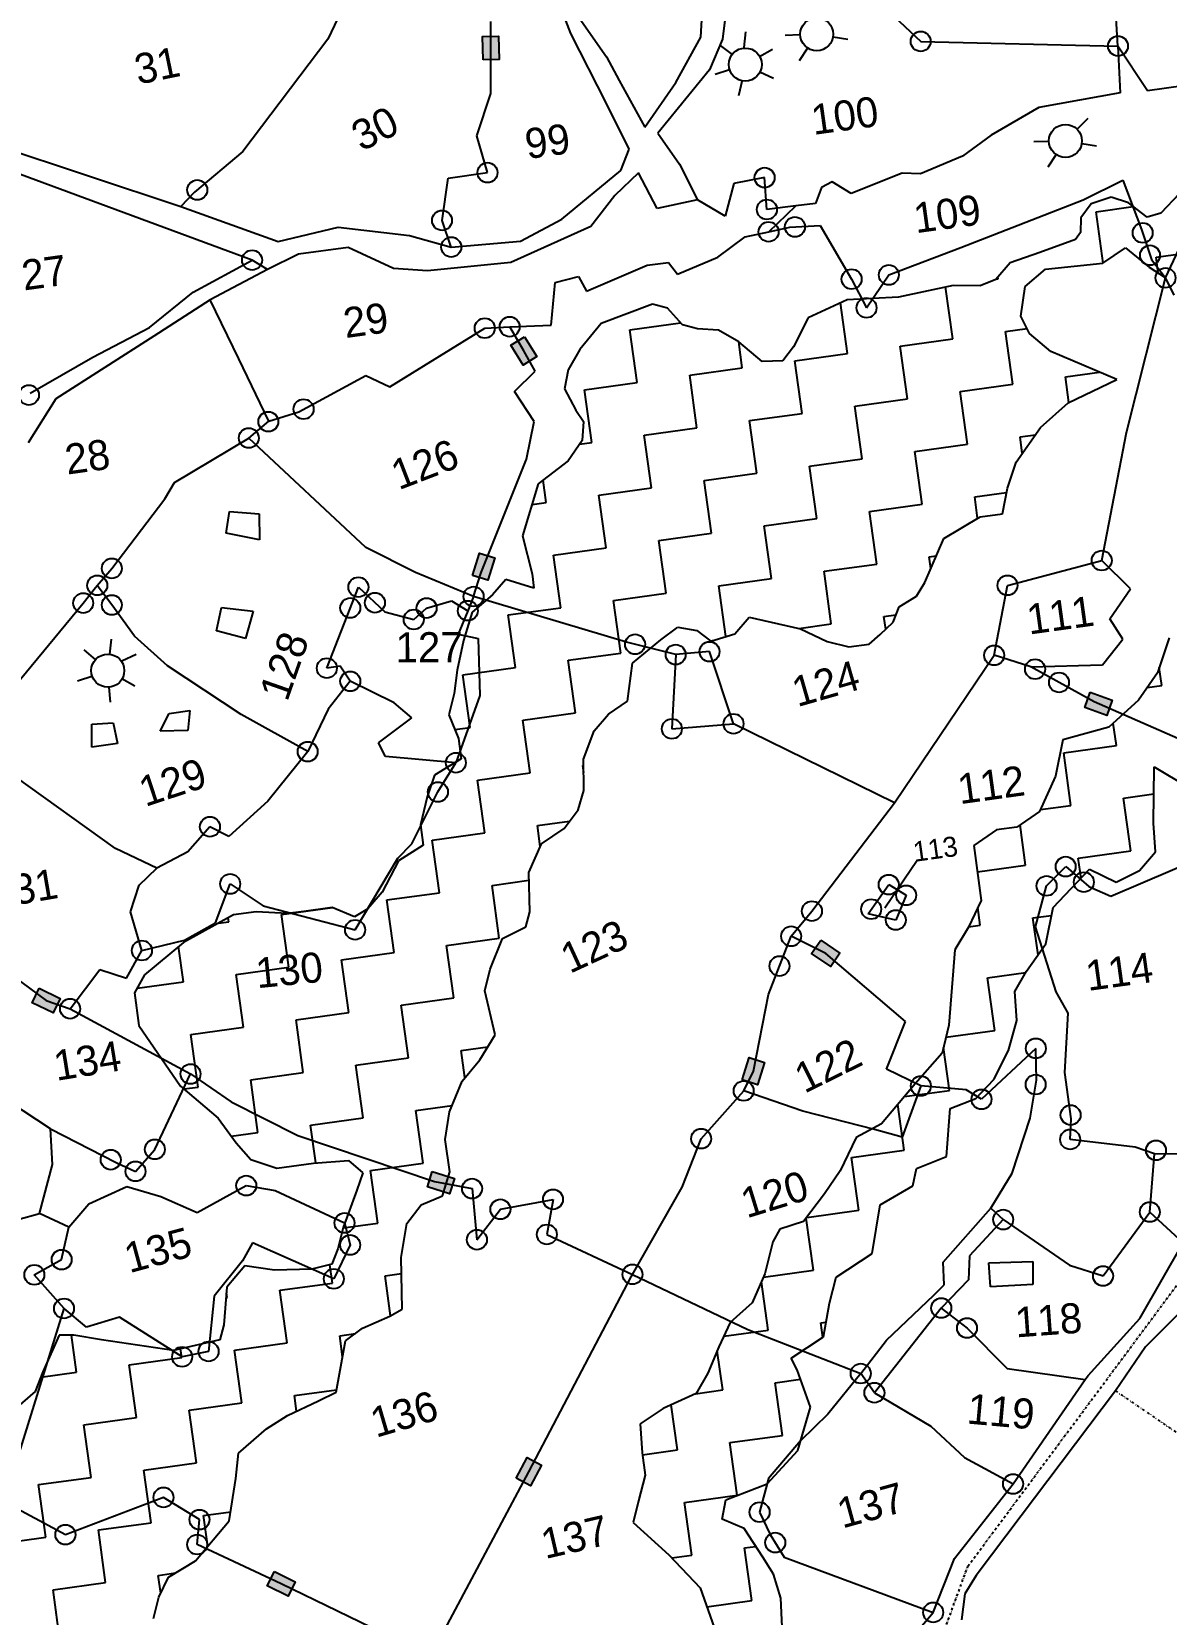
# Model space of a CAD drawing. Header units: metres. Extents: x 319402 to 322645, y 1847838 to 1853811.
# Drawn here: x 321034 to 321733, y 1850131 to 1851106 of the extents above; entities that cross this region are included whole.
import ezdxf

# ---------------------------------------------------------------- set-up
doc = ezdxf.new("R2010")
doc.units = ezdxf.units.M
doc.header["$LTSCALE"] = 0.3
doc.linetypes.add('DASHDOT', pattern=[1, 0.5, -0.25, 0, -0.25])
doc.linetypes.add('DIVIDE', pattern=[1.25, 0.5, -0.25, 0, -0.25, 0, -0.25])
for name, color, linetype in [('OFF', 1, 'Continuous'), ('OTHERS', 1, 'Continuous'), ('POLY_HATCH', 12, 'Continuous'), ('POLY_PARCEL', 6, 'Continuous'), ('POLY_WATER', 4, 'Continuous'), ('SYM_WELL', 1, 'Continuous'), ('TEXT_PARCEL', 7, 'Continuous'), ('V_BOUND_STREAM_LINE', 7, 'DASHDOT'), ('V_DIVIDE_LINE', 7, 'DIVIDE')]:
    doc.layers.add(name, color=color, linetype=linetype)
doc.styles.get("Standard").update_dxf_attribs({"font": 'simplex.shx'})
doc.styles.add('TEXT_MAP', font='')
doc.styles.get('TEXT_MAP').set_extended_font_data('Kruti Dev 050')
doc.dimstyles.get("Standard").update_dxf_attribs({"dimtxt": 0.18, "dimasz": 0.18, "dimexe": 0.18, "dimexo": 0.0625, "dimgap": 0.09, "dimtad": 0, "dimtih": 1, "dimtoh": 1, "dimdec": 4, "dimzin": 0, "dimdsep": 46, "dimtxsty": 'Standard', "dimcen": 0.09, "dimadec": 0, "dimazin": 0, "dimtfac": 1, "dimtdec": 4, "dimtofl": 0, "dimtmove": 0, "dimatfit": 3, "dimfxl": 1, "dimtolj": 1, "dimtzin": 0, "dimarcsym": 0})

msp = doc.modelspace()

# ---------------------------------------------------------------- hatches: boundary and pattern name
for points in [[(321321.48, 1851103.2), (321311.56, 1851102.94), (321311.94, 1851088.61), (321321.86, 1851088.87)], [(321336.63, 1850900.67), (321345.07, 1850905.88), (321337.54, 1850918.09), (321329.1, 1850912.87)], [(321319.16, 1850781.9), (321309.68, 1850784.85), (321305.42, 1850771.15), (321314.9, 1850768.2)], [(321695.95, 1850684.97), (321699.31, 1850694.3), (321685.81, 1850699.16), (321682.45, 1850689.83)], [(321526.12, 1850530.26), (321531.68, 1850538.47), (321519.81, 1850546.51), (321514.24, 1850538.3)], [(321047.13, 1850501.74), (321051.49, 1850510.65), (321038.61, 1850516.96), (321034.25, 1850508.05)], [(321485.31, 1850471.23), (321475.86, 1850474.25), (321471.49, 1850460.59), (321480.94, 1850457.57)], [(321291.3, 1850390.35), (321294.3, 1850399.8), (321280.63, 1850404.14), (321277.63, 1850394.68)], [(321347.86, 1850223.37), (321339.07, 1850227.98), (321332.41, 1850215.28), (321341.2, 1850210.67)], [(321191.87, 1850142.67), (321196.27, 1850151.56), (321183.41, 1850157.92), (321179.01, 1850149.03)]]:
    msp.add_hatch(color=256).paths.add_polyline_path(points)

# ---------------------------------------------------------------- linework, layer by layer
for points in [[(321311.94, 1851088.61), (321311.56, 1851102.94), (321321.48, 1851103.2), (321321.86, 1851088.87)], [(321337.54, 1850918.09), (321345.07, 1850905.88), (321336.63, 1850900.67), (321329.1, 1850912.87)], [(321305.42, 1850771.15), (321309.68, 1850784.85), (321319.16, 1850781.9), (321314.9, 1850768.2)], [(321685.81, 1850699.16), (321699.31, 1850694.3), (321695.95, 1850684.97), (321682.45, 1850689.83)], [(321519.81, 1850546.51), (321531.68, 1850538.47), (321526.12, 1850530.26), (321514.24, 1850538.3)], [(321038.61, 1850516.96), (321051.49, 1850510.65), (321047.13, 1850501.74), (321034.25, 1850508.05)], [(321471.49, 1850460.59), (321475.86, 1850474.25), (321485.31, 1850471.23), (321480.94, 1850457.57)], [(321280.63, 1850404.14), (321294.3, 1850399.8), (321291.3, 1850390.35), (321277.63, 1850394.68)], [(321332.41, 1850215.28), (321339.07, 1850227.98), (321347.86, 1850223.37), (321341.2, 1850210.67)], [(321183.41, 1850157.92), (321196.27, 1850151.56), (321191.87, 1850142.67), (321179.01, 1850149.03)]]:
    msp.add_lwpolyline(points, close=True)
for centre in [(321581.4, 1851099.92), (321702.88, 1851097.06), (321314.66, 1851019.13), (321485.3, 1851016.04), (321135.94, 1851008.46), (321486.71, 1850996.43), (321286.65, 1850989.71), (321487.75, 1850982.7), (321503.98, 1850985.71), (321292.33, 1850973.28), (321718.09, 1850982.05), (321169.68, 1850965.26), (321722.61, 1850968.23), (321538.87, 1850953.52), (321561.76, 1850956.15), (321732.17, 1850954.32), (321548.07, 1850935.89), (321328.31, 1850924.24), (321312.96, 1850923.36), (321032.3, 1850882.17), (321179.7, 1850865.81), (321201.41, 1850873.5), (321167.66, 1850855.73), (321692.86, 1850780.3), (321083.32, 1850775.45), (321074.35, 1850765.02), (321235.15, 1850763.94), (321634.83, 1850765.02), (321065.72, 1850754.11), (321083.31, 1850752.93), (321230.16, 1850751.12), (321245.33, 1850754.34), (321277.17, 1850751.05), (321302.56, 1850749.42), (321306.09, 1850758.14), (321269.23, 1850744.01), (321405.52, 1850728.76), (321430.53, 1850722.4), (321451.37, 1850724.2), (321626.65, 1850721.94), (321215.73, 1850714.05), (321651.82, 1850713.43), (321230.16, 1850705.94), (321666.58, 1850705.24), (321428.2, 1850676.69), (321466.16, 1850679.78), (321203.94, 1850662.64), (321295.19, 1850655.8), (321284.12, 1850637.8), (321143.76, 1850616.39), (321670.67, 1850591.85), (321156.22, 1850581.21), (321561.71, 1850580.74), (321572.46, 1850574.18), (321658.92, 1850580), (321681.86, 1850582.3), (321514.42, 1850564.46), (321550.94, 1850565.66), (321566.06, 1850558.98), (321233.13, 1850552.95), (321501.62, 1850548.98), (321101.87, 1850540.2), (321494.44, 1850530.61), (321057.62, 1850504.37), (321652.29, 1850479.96), (321131.81, 1850464.18), (321581.48, 1850456.8), (321652.2, 1850457.69), (321472.4, 1850453.79), (321618.83, 1850448.59), (321673.71, 1850438.89), (321109.83, 1850417.78), (321446.2, 1850424.35), (321673.42, 1850423.89), (321082.65, 1850411.4), (321726.3, 1850417.16), (321097.91, 1850404.24), (321166.1, 1850395.44), (321305.15, 1850393.6), (321322.59, 1850380.88), (321355, 1850386.98), (321722.48, 1850379.2), (321226.6, 1850372.47), (321632.22, 1850374.53), (321230.09, 1850358.91), (321308.15, 1850362.14), (321351.22, 1850365.39), (321052.44, 1850349.87), (321035.61, 1850340.52), (321403.91, 1850340.82), (321693.68, 1850339.82), (321220, 1850338.06), (321053.89, 1850319.82), (321594.06, 1850320.09), (321609.93, 1850307.78), (321142.91, 1850293.36), (321126.61, 1850290.03), (321544.49, 1850279.74), (321552.88, 1850267.93), (321115.13, 1850203.48), (321638.29, 1850211.76), (321482.2, 1850194.4), (321137.3, 1850189.8), (321054.76, 1850180.55), (321135.9, 1850174.48), (321491.85, 1850175.65), (321589.11, 1850132.67)]:
    msp.add_circle(centre, 6.14)
at = {"layer": 'OFF'}
for p, q in [((321624.49, 1850381.57), (321632.22, 1850374.53)), ((321552.88, 1850267.93), (321544.49, 1850279.74))]:
    msp.add_line(p, q, dxfattribs=at)
at = {"layer": 'OTHERS'}
for p, q in [((321153.64, 1850797.13), (321155.82, 1850810.52)), ((321155.82, 1850810.52), (321174.15, 1850809.03)), ((321174.15, 1850809.03), (321174.36, 1850792.95)), ((321174.36, 1850792.95), (321153.64, 1850797.13)), ((321147.86, 1850736.95), (321150.89, 1850751.46)), ((321150.89, 1850751.46), (321170.35, 1850749.12)), ((321170.35, 1850749.12), (321165.62, 1850732.36)), ((321165.62, 1850732.36), (321147.86, 1850736.95)), ((321118.56, 1850686.1), (321131.41, 1850687.87)), ((321131.41, 1850687.87), (321130.08, 1850675.61)), ((321071.05, 1850665.44), (321071.11, 1850679.54)), ((321071.11, 1850679.54), (321084.1, 1850680.33)), ((321084.1, 1850680.33), (321086.86, 1850667.62)), ((321113, 1850675.27), (321118.56, 1850686.1)), ((321086.86, 1850667.62), (321071.05, 1850665.44)), ((321130.08, 1850675.61), (321113, 1850675.27)), ((321623.41, 1850348), (321650.5, 1850348.73)), ((321624.47, 1850333.05), (321623.41, 1850348)), ((321650.5, 1850348.73), (321650.44, 1850334.63)), ((321650.44, 1850334.63), (321624.47, 1850333.05))]:
    msp.add_line(p, q, dxfattribs=at)
at = {"layer": 'POLY_HATCH'}
for p, q in [((321686.42, 1850999.82), (321679.93, 1850991.25)), ((321698.61, 1851004.06), (321686.42, 1850999.82)), ((321709.34, 1851000.43), (321698.61, 1851004.06)), ((321720.76, 1850991.79), (321709.34, 1851000.43)), ((321740.53, 1851006.02), (321729.37, 1850994.26)), ((321679.93, 1850991.25), (321679.89, 1850982.31)), ((321729.37, 1850994.26), (321720.76, 1850991.79)), ((321679.89, 1850982.31), (321676.65, 1850978.03)), ((321654.76, 1850969.89), (321636.47, 1850963.53)), ((321676.65, 1850978.03), (321654.76, 1850969.89)), ((321693.59, 1850963.29), (321707.6, 1850972.89)), ((321707.6, 1850972.89), (321722.05, 1850960.84)), ((321636.47, 1850963.53), (321627.64, 1850953.37)), ((321645.71, 1850949.01), (321658.29, 1850959.69)), ((321658.29, 1850959.69), (321693.59, 1850963.29)), ((321722.05, 1850960.84), (321731.87, 1850954.54)), ((321601.3, 1850949.73), (321567.78, 1850942.54)), ((321617.96, 1850949.48), (321601.3, 1850949.73)), ((321627.64, 1850953.37), (321617.96, 1850949.48)), ((321731.87, 1850954.54), (321737.19, 1850943.78)), ((321536.08, 1850940.71), (321512.03, 1850929.72)), ((321567.78, 1850942.54), (321536.08, 1850940.71)), ((321643.12, 1850930.77), (321645.71, 1850949.01)), ((321416.27, 1850938.19), (321384.69, 1850926.16)), ((321425.57, 1850935.65), (321416.27, 1850938.19)), ((321434.65, 1850925.41), (321425.57, 1850935.65)), ((321648.44, 1850920.01), (321643.12, 1850930.77)), ((321384.69, 1850926.16), (321371.55, 1850910.3)), ((321443.95, 1850922.86), (321434.65, 1850925.41)), ((321456.84, 1850922.09), (321443.95, 1850922.86)), ((321469.34, 1850914.88), (321456.84, 1850922.09)), ((321512.03, 1850929.72), (321503, 1850911.87)), ((321483.79, 1850902.83), (321469.34, 1850914.88)), ((321503, 1850911.87), (321496.51, 1850903.31)), ((321661.46, 1850909.04), (321648.44, 1850920.01)), ((321371.55, 1850910.3), (321364.33, 1850897.8)), ((321496.51, 1850903.31), (321483.79, 1850902.83)), ((321702.21, 1850891.68), (321661.46, 1850909.04)), ((321364.33, 1850897.8), (321362.12, 1850886)), ((321672.24, 1850877.32), (321702.21, 1850891.68)), ((321362.12, 1850886), (321369.05, 1850872.91)), ((321369.05, 1850872.91), (321373.85, 1850865.91)), ((321655.16, 1850862.19), (321672.24, 1850877.32)), ((321373.85, 1850865.91), (321372.9, 1850854.28)), ((321640.2, 1850840.96), (321655.16, 1850862.19)), ((321372.9, 1850854.28), (321364.43, 1850841.62)), ((321364.43, 1850841.62), (321345.92, 1850827.56)), ((321634.75, 1850824.88), (321640.2, 1850840.96)), ((321345.92, 1850827.56), (321336.28, 1850795.58)), ((321631.81, 1850809.15), (321634.75, 1850824.88)), ((321595.57, 1850793.92), (321618.01, 1850807.24)), ((321618.01, 1850807.24), (321631.81, 1850809.15)), ((321336.28, 1850795.58), (321342.08, 1850772.11)), ((321583.98, 1850766.77), (321595.57, 1850793.92)), ((321325.95, 1850768.6), (321317.74, 1850759.17)), ((321343.29, 1850763.34), (321325.95, 1850768.6)), ((321342.08, 1850772.11), (321343.29, 1850763.34)), ((321578.75, 1850758.38), (321583.98, 1850766.77)), ((321317.74, 1850759.17), (321305.16, 1850748.49)), ((321568.15, 1850751.81), (321578.75, 1850758.38)), ((321305.16, 1850748.49), (321299.88, 1850731.15)), ((321466.9, 1850735.25), (321475.72, 1850745.41)), ((321475.72, 1850745.41), (321507.39, 1850738.3)), ((321564.35, 1850742.34), (321568.15, 1850751.81)), ((321421.4, 1850731.52), (321431.82, 1850739.34)), ((321431.82, 1850739.34), (321443.63, 1850737.14)), ((321443.63, 1850737.14), (321452.2, 1850730.66)), ((321452.2, 1850730.66), (321466.9, 1850735.25)), ((321507.39, 1850738.3), (321523.82, 1850730.35)), ((321556.44, 1850734.86), (321564.35, 1850742.34)), ((321299.88, 1850731.15), (321296.04, 1850712.74)), ((321404.02, 1850717.04), (321421.4, 1850731.52)), ((321523.82, 1850730.35), (321537.06, 1850727.07)), ((321537.06, 1850727.07), (321549.6, 1850728.81)), ((321549.6, 1850728.81), (321556.44, 1850734.86)), ((321734.43, 1850732.65), (321727.17, 1850711.21)), ((321400.86, 1850693.62), (321404.02, 1850717.04)), ((321296.04, 1850712.74), (321294.18, 1850698.43)), ((321727.17, 1850711.21), (321715.45, 1850694.26)), ((321294.18, 1850698.43), (321290.9, 1850685.21)), ((321389.19, 1850685.62), (321400.86, 1850693.62)), ((321715.45, 1850694.26), (321697.28, 1850677.7)), ((321290.9, 1850685.21), (321296.74, 1850670.69)), ((321380.37, 1850675.46), (321389.19, 1850685.62)), ((321697.28, 1850677.7), (321668.95, 1850669.95)), ((321296.74, 1850670.69), (321298.47, 1850658.16)), ((321373.84, 1850657.95), (321380.37, 1850675.46)), ((321668.95, 1850669.95), (321664.38, 1850647.61)), ((321298.47, 1850658.16), (321281.95, 1850648.21)), ((321373.93, 1850638.8), (321373.84, 1850657.95)), ((321281.95, 1850648.21), (321277.41, 1850634.81)), ((321664.38, 1850647.61), (321654.6, 1850625.82)), ((321724.78, 1850618.68), (321725.12, 1850653.21)), ((321725.12, 1850653.21), (321746.01, 1850640.77)), ((321370.47, 1850626.83), (321373.93, 1850638.8)), ((321277.41, 1850634.81), (321273.4, 1850617.65)), ((321361.82, 1850615.42), (321370.47, 1850626.83)), ((321654.6, 1850625.82), (321640.59, 1850616.22)), ((321725.95, 1850600.96), (321724.78, 1850618.68)), ((321273.4, 1850617.65), (321275.13, 1850605.12)), ((321347.81, 1850605.82), (321361.82, 1850615.42)), ((321628.05, 1850614.49), (321614.04, 1850604.88)), ((321640.59, 1850616.22), (321628.05, 1850614.49)), ((321275.13, 1850605.12), (321259.86, 1850595.34)), ((321340.03, 1850588.14), (321347.81, 1850605.82)), ((321614.04, 1850604.88), (321618.72, 1850571.05)), ((321716.05, 1850589.37), (321725.95, 1850600.96)), ((321259.86, 1850595.34), (321249.74, 1850576.06)), ((321662.94, 1850566.7), (321685.25, 1850590.22)), ((321685.25, 1850590.22), (321701.69, 1850582.28)), ((321701.69, 1850582.28), (321716.05, 1850589.37)), ((321340.81, 1850563.98), (321340.03, 1850588.14)), ((321249.74, 1850576.06), (321240.92, 1850565.9)), ((321618.72, 1850571.05), (321610.76, 1850554.62)), ((321158.35, 1850562.15), (321127.47, 1850545.1)), ((321172.15, 1850564.05), (321158.35, 1850562.15)), ((321191.48, 1850562.9), (321172.15, 1850564.05)), ((321201.52, 1850564.28), (321191.48, 1850562.9)), ((321219.08, 1850566.71), (321201.52, 1850564.28)), ((321232.66, 1850560.93), (321219.08, 1850566.71)), ((321240.92, 1850565.9), (321232.66, 1850560.93)), ((321338.26, 1850554.68), (321340.81, 1850563.98)), ((321658.36, 1850544.36), (321662.94, 1850566.7)), ((321323.91, 1850547.59), (321338.26, 1850554.68)), ((321610.76, 1850554.62), (321602.46, 1850540.7)), ((321127.47, 1850545.1), (321103.38, 1850525.17)), ((321316.3, 1850528.66), (321323.91, 1850547.59)), ((321602.46, 1850540.7), (321598.66, 1850494.19)), ((321646.64, 1850527.41), (321658.36, 1850544.36)), ((321103.38, 1850525.17), (321097.25, 1850514.1)), ((321313.01, 1850515.43), (321316.3, 1850528.66)), ((321639.42, 1850514.91), (321646.64, 1850527.41)), ((321097.25, 1850514.1), (321100.02, 1850494.05)), ((321319.33, 1850488.2), (321313.01, 1850515.43)), ((321640.59, 1850497.2), (321639.42, 1850514.91)), ((321100.02, 1850494.05), (321125.63, 1850456.72)), ((321598.66, 1850494.19), (321594.65, 1850477.03)), ((321635.49, 1850478.61), (321640.59, 1850497.2)), ((321309.95, 1850472.86), (321319.33, 1850488.2)), ((321298.97, 1850459.84), (321309.95, 1850472.86)), ((321594.65, 1850477.03), (321578.08, 1850458.14)), ((321626.46, 1850460.76), (321635.49, 1850478.61)), ((321125.63, 1850456.72), (321148.82, 1850436.94)), ((321291.36, 1850440.91), (321298.97, 1850459.84)), ((321578.08, 1850458.14), (321557.2, 1850433.54)), ((321615.3, 1850448.99), (321626.46, 1850460.76)), ((321597.23, 1850413.29), (321599.51, 1850442.98)), ((321599.51, 1850442.98), (321615.3, 1850448.99)), ((321148.82, 1850436.94), (321159.85, 1850421.86)), ((321288.59, 1850423.92), (321291.36, 1850440.91)), ((321557.2, 1850433.54), (321541.76, 1850425.02)), ((321291.37, 1850403.87), (321288.59, 1850423.92)), ((321541.76, 1850425.02), (321531.81, 1850404.48)), ((321159.85, 1850421.86), (321168.94, 1850411.62)), ((321168.94, 1850411.62), (321185.03, 1850406.18)), ((321185.03, 1850406.18), (321207.61, 1850409.3)), ((321207.61, 1850409.3), (321229.11, 1850411)), ((321229.11, 1850411), (321237.85, 1850403.27)), ((321287, 1850389.22), (321291.37, 1850403.87)), ((321531.81, 1850404.48), (321522.26, 1850390.39)), ((321576.52, 1850395.42), (321578.9, 1850405.96)), ((321578.9, 1850405.96), (321597.23, 1850413.29)), ((321237.85, 1850403.27), (321234.22, 1850392.55)), ((321556.41, 1850383.69), (321576.52, 1850395.42)), ((321234.22, 1850392.55), (321225.87, 1850369.68)), ((321273.72, 1850383.55), (321287, 1850389.22)), ((321522.26, 1850390.39), (321509.29, 1850373.27)), ((321265.08, 1850372.14), (321273.72, 1850383.55)), ((321551.62, 1850353.66), (321556.41, 1850383.69)), ((321225.87, 1850369.68), (321222.59, 1850356.45)), ((321261.58, 1850351.22), (321265.08, 1850372.14)), ((321494.58, 1850368.68), (321490.37, 1850360.88)), ((321509.29, 1850373.27), (321494.58, 1850368.68)), ((321222.59, 1850356.45), (321218.78, 1850346.99)), ((321490.37, 1850360.88), (321485.45, 1850341.04)), ((321165.24, 1850345.97), (321154.25, 1850332.95)), ((321183.49, 1850343.38), (321165.24, 1850345.97)), ((321218.78, 1850346.99), (321206.41, 1850344)), ((321262.15, 1850319.36), (321261.58, 1850351.22)), ((321529.34, 1850339.08), (321551.62, 1850353.66)), ((321206.41, 1850344), (321183.49, 1850343.38)), ((321485.45, 1850341.04), (321477.67, 1850323.36)), ((321525.15, 1850323.17), (321529.34, 1850339.08)), ((321154.25, 1850332.95), (321152.35, 1850309.7)), ((321254.57, 1850315.06), (321262.15, 1850319.36)), ((321477.67, 1850323.36), (321464, 1850311.25)), ((321521.65, 1850302.25), (321525.15, 1850323.17)), ((321152.35, 1850309.7), (321149.8, 1850300.41)), ((321227.28, 1850299.79), (321237.7, 1850307.62)), ((321237.7, 1850307.62), (321254.57, 1850315.06)), ((321464, 1850311.25), (321457.13, 1850296.25)), ((321050.97, 1850303.35), (321040.86, 1850280.75)), ((321059.92, 1850303.31), (321050.97, 1850303.35)), ((321076.92, 1850300.55), (321059.92, 1850303.31)), ((321099.11, 1850297.23), (321076.92, 1850300.55)), ((321121.3, 1850293.91), (321099.11, 1850297.23)), ((321149.8, 1850300.41), (321121.3, 1850293.91)), ((321221.41, 1850268.32), (321227.28, 1850299.79)), ((321501.71, 1850289.28), (321521.65, 1850302.25)), ((321457.13, 1850296.25), (321450.43, 1850280)), ((321505.26, 1850282.11), (321501.71, 1850289.28)), ((321040.86, 1850280.75), (321036.15, 1850268.6)), ((321450.43, 1850280), (321443.21, 1850267.5)), ((321513.57, 1850258.99), (321505.26, 1850282.11)), ((321036.15, 1850268.6), (321023.56, 1850257.92)), ((321210.64, 1850263), (321221.41, 1850268.32)), ((321443.21, 1850267.5), (321422.75, 1850258.29)), ((321191.43, 1850253.96), (321210.64, 1850263)), ((321422.75, 1850258.29), (321408.74, 1850248.69)), ((321505.75, 1850232.36), (321513.57, 1850258.99)), ((321178.5, 1850245.79), (321191.43, 1850253.96)), ((321408.74, 1850248.69), (321409.91, 1850230.97)), ((321161.42, 1850230.65), (321178.5, 1850245.79)), ((321159.74, 1850215.09), (321161.42, 1850230.65)), ((321409.91, 1850230.97), (321411.81, 1850217.18)), ((321486.85, 1850211.87), (321505.75, 1850232.36)), ((321155.68, 1850188.99), (321159.74, 1850215.09)), ((321411.81, 1850217.18), (321407.62, 1850201.28)), ((321461.38, 1850201.96), (321486.85, 1850211.87)), ((321407.62, 1850201.28), (321404.34, 1850188.05)), ((321459.18, 1850190.16), (321461.38, 1850201.96)), ((321472.76, 1850184.37), (321459.18, 1850190.16)), ((321134.79, 1850164.39), (321155.68, 1850188.99)), ((321404.34, 1850188.05), (321426.27, 1850168.09)), ((321484.14, 1850166.79), (321472.76, 1850184.37)), ((321118.27, 1850154.44), (321134.79, 1850164.39)), ((321426.27, 1850168.09), (321445.7, 1850147.79)), ((321490.72, 1850156.2), (321484.14, 1850166.79)), ((321112.31, 1850142.12), (321118.27, 1850154.44)), ((321495.3, 1850141.51), (321490.72, 1850156.2)), ((321109.02, 1850128.89), (321112.31, 1850142.12)), ((321445.7, 1850147.79), (321454.18, 1850123.42)), ((321496.43, 1850114.85), (321495.3, 1850141.51))]:
    msp.add_line(p, q, dxfattribs=at)
at = {"layer": 'POLY_HATCH', "linetype": 'Continuous'}
for p, q in [((321689.46, 1850995.03), (321712.31, 1850998.19)), ((321693.83, 1850963.46), (321689.46, 1850995.03)), ((321726.35, 1850967.1), (321758.76, 1850971.58)), ((321727.72, 1850957.2), (321726.35, 1850967.1)), ((321627.72, 1850953.46), (321629.12, 1850953.66)), ((321629.12, 1850953.66), (321628.95, 1850954.88)), ((321601.19, 1850916.77), (321596.77, 1850948.76)), ((321536.38, 1850907.8), (321532.08, 1850938.88)), ((321402.26, 1850922.29), (321433.58, 1850926.62)), ((321406.74, 1850889.88), (321402.26, 1850922.29)), ((321633.6, 1850921.25), (321646.92, 1850923.09)), ((321638.09, 1850888.84), (321633.6, 1850921.25)), ((321471.56, 1850898.84), (321469.34, 1850914.88)), ((321568.79, 1850912.28), (321601.19, 1850916.77)), ((321573.27, 1850879.87), (321568.79, 1850912.28)), ((321503.97, 1850903.32), (321536.38, 1850907.8)), ((321508.45, 1850870.91), (321503.97, 1850903.32)), ((321439.15, 1850894.36), (321471.56, 1850898.84)), ((321443.63, 1850861.95), (321439.15, 1850894.36)), ((321670.49, 1850893.32), (321691.54, 1850896.23)), ((321672.68, 1850877.53), (321670.49, 1850893.32)), ((321374.33, 1850885.39), (321406.74, 1850889.88)), ((321378.81, 1850852.99), (321374.33, 1850885.39)), ((321605.68, 1850884.36), (321638.09, 1850888.84)), ((321610.16, 1850851.95), (321605.68, 1850884.36)), ((321540.86, 1850875.39), (321573.27, 1850879.87)), ((321545.34, 1850842.98), (321540.86, 1850875.39)), ((321411.22, 1850857.47), (321443.63, 1850861.95)), ((321476.04, 1850866.43), (321508.45, 1850870.91)), ((321480.52, 1850834.02), (321476.04, 1850866.43)), ((321371.34, 1850851.95), (321378.81, 1850852.99)), ((321415.7, 1850825.06), (321411.22, 1850857.47)), ((321642.57, 1850856.43), (321652.02, 1850857.74)), ((321643.97, 1850846.31), (321642.57, 1850856.43)), ((321512.93, 1850838.5), (321545.34, 1850842.98)), ((321577.75, 1850847.46), (321610.16, 1850851.95)), ((321582.23, 1850815.06), (321577.75, 1850847.46)), ((321448.11, 1850829.54), (321480.52, 1850834.02)), ((321517.41, 1850806.09), (321512.93, 1850838.5)), ((321350.88, 1850816.09), (321348.98, 1850829.88)), ((321383.29, 1850820.58), (321415.7, 1850825.06)), ((321452.59, 1850797.13), (321448.11, 1850829.54)), ((321342.1, 1850814.88), (321350.88, 1850816.09)), ((321387.77, 1850788.17), (321383.29, 1850820.58)), ((321549.82, 1850810.57), (321582.23, 1850815.06)), ((321614.64, 1850819.54), (321634.26, 1850822.25)), ((321616.47, 1850806.32), (321614.64, 1850819.54)), ((321485, 1850801.61), (321517.41, 1850806.09)), ((321554.3, 1850778.16), (321549.82, 1850810.57)), ((321420.18, 1850792.65), (321452.59, 1850797.13)), ((321489.48, 1850769.2), (321485, 1850801.61)), ((321355.36, 1850783.68), (321387.77, 1850788.17)), ((321424.66, 1850760.24), (321420.18, 1850792.65)), ((321359.85, 1850751.28), (321355.36, 1850783.68)), ((321521.89, 1850773.68), (321554.3, 1850778.16)), ((321586.71, 1850782.65), (321591.01, 1850783.24)), ((321587.7, 1850775.48), (321586.71, 1850782.65)), ((321457.07, 1850764.72), (321489.48, 1850769.2)), ((321461.39, 1850733.53), (321457.07, 1850764.72)), ((321526.37, 1850741.27), (321521.89, 1850773.68)), ((321392.26, 1850755.76), (321424.66, 1850760.24)), ((321396.74, 1850723.35), (321392.26, 1850755.76)), ((321327.44, 1850746.79), (321359.85, 1850751.28)), ((321331.92, 1850714.38), (321327.44, 1850746.79)), ((321558.78, 1850745.76), (321566.13, 1850746.77)), ((321559.84, 1850738.08), (321558.78, 1850745.76)), ((321506.42, 1850738.51), (321526.37, 1850741.27)), ((321451.8, 1850730.96), (321454.22, 1850731.3)), ((321364.33, 1850718.87), (321396.74, 1850723.35)), ((321368.81, 1850686.46), (321364.33, 1850718.87)), ((321299.51, 1850709.9), (321331.92, 1850714.38)), ((321303.99, 1850677.49), (321299.51, 1850709.9)), ((321729.79, 1850703.34), (321728.26, 1850714.44)), ((321720.87, 1850702.11), (321729.79, 1850703.34)), ((321336.4, 1850681.98), (321368.81, 1850686.46)), ((321294.53, 1850676.19), (321303.99, 1850677.49)), ((321340.88, 1850649.57), (321336.4, 1850681.98)), ((321701.87, 1850666.45), (321699.97, 1850680.15)), ((321669.46, 1850661.97), (321701.87, 1850666.45)), ((321673.94, 1850629.56), (321669.46, 1850661.97)), ((321308.47, 1850645.08), (321340.88, 1850649.57)), ((321373.29, 1850654.05), (321373.86, 1850654.13)), ((321373.88, 1850649.81), (321373.29, 1850654.05)), ((321312.95, 1850612.68), (321308.47, 1850645.08)), ((321655.12, 1850626.96), (321673.94, 1850629.56)), ((321706.35, 1850634.04), (321724.96, 1850636.62)), ((321710.83, 1850601.63), (321706.35, 1850634.04)), ((321345.36, 1850617.16), (321365.22, 1850619.9)), ((321280.54, 1850608.19), (321312.95, 1850612.68)), ((321347.14, 1850604.29), (321345.36, 1850617.16)), ((321646.01, 1850592.67), (321642.57, 1850617.57)), ((321285.03, 1850575.78), (321280.54, 1850608.19)), ((321678.42, 1850597.15), (321710.83, 1850601.63)), ((321616.29, 1850588.56), (321646.01, 1850592.67)), ((321680.12, 1850584.82), (321678.42, 1850597.15)), ((321317.43, 1850580.27), (321340.18, 1850583.41)), ((321321.92, 1850547.86), (321317.43, 1850580.27)), ((321252.62, 1850571.3), (321285.03, 1850575.78)), ((321257.1, 1850538.89), (321252.62, 1850571.3)), ((321155.39, 1850557.86), (321155.05, 1850560.32)), ((321187.8, 1850562.34), (321219.16, 1850566.68)), ((321192.28, 1850529.93), (321187.8, 1850562.34)), ((321618.08, 1850555.78), (321616.58, 1850566.64)), ((321650.49, 1850560.26), (321661.94, 1850561.85)), ((321653.64, 1850537.52), (321650.49, 1850560.26)), ((321148.98, 1850556.97), (321155.39, 1850557.86)), ((321610.84, 1850554.78), (321618.08, 1850555.78)), ((321127.46, 1850520.97), (321124.47, 1850542.62)), ((321289.51, 1850543.38), (321321.92, 1850547.86)), ((321293.99, 1850510.97), (321289.51, 1850543.38)), ((321224.69, 1850534.41), (321257.1, 1850538.89)), ((321229.17, 1850502), (321224.69, 1850534.41)), ((321098.86, 1850517.01), (321127.46, 1850520.97)), ((321159.87, 1850525.45), (321192.28, 1850529.93)), ((321164.35, 1850493.04), (321159.87, 1850525.45)), ((321622.56, 1850523.37), (321646.2, 1850526.64)), ((321627.04, 1850490.96), (321622.56, 1850523.37)), ((321196.76, 1850497.52), (321229.17, 1850502)), ((321261.58, 1850506.48), (321293.99, 1850510.97)), ((321266.06, 1850474.07), (321261.58, 1850506.48)), ((321131.94, 1850488.56), (321164.35, 1850493.04)), ((321201.24, 1850465.11), (321196.76, 1850497.52)), ((321136.42, 1850456.15), (321131.94, 1850488.56)), ((321596.93, 1850486.8), (321627.04, 1850490.96)), ((321233.65, 1850469.59), (321266.06, 1850474.07)), ((321298.47, 1850478.56), (321314.82, 1850480.82)), ((321300.76, 1850461.97), (321298.47, 1850478.56)), ((321599.12, 1850454.07), (321595.46, 1850480.51)), ((321168.83, 1850460.63), (321201.24, 1850465.11)), ((321238.13, 1850437.18), (321233.65, 1850469.59)), ((321127.71, 1850454.94), (321136.42, 1850456.15)), ((321173.31, 1850428.22), (321168.83, 1850460.63)), ((321571.37, 1850450.23), (321599.12, 1850454.07)), ((321270.54, 1850441.67), (321292.91, 1850444.76)), ((321571.19, 1850417.18), (321567.28, 1850445.42)), ((321205.72, 1850432.7), (321238.13, 1850437.18)), ((321275.02, 1850409.26), (321270.54, 1850441.67)), ((321156.86, 1850425.95), (321173.31, 1850428.22)), ((321208.94, 1850409.41), (321205.72, 1850432.7)), ((321538.78, 1850412.7), (321571.19, 1850417.18)), ((321242.61, 1850404.77), (321275.02, 1850409.26)), ((321247.1, 1850372.37), (321242.61, 1850404.77)), ((321543.26, 1850380.29), (321538.78, 1850412.7)), ((321515.33, 1850343.4), (321510.91, 1850375.41)), ((321511.25, 1850375.86), (321543.26, 1850380.29)), ((321225.81, 1850369.42), (321247.1, 1850372.37)), ((321219.17, 1850335.47), (321217.62, 1850346.7)), ((321251.58, 1850339.96), (321261.75, 1850341.36)), ((321254.99, 1850315.29), (321251.58, 1850339.96)), ((321487.41, 1850306.51), (321483.3, 1850336.17)), ((321484.62, 1850339.15), (321515.33, 1850343.4)), ((321153.72, 1850326.42), (321154.35, 1850326.51)), ((321154.35, 1850326.51), (321153.96, 1850329.35)), ((321186.76, 1850330.99), (321219.17, 1850335.47)), ((321191.24, 1850298.58), (321186.76, 1850330.99)), ((321460.1, 1850302.73), (321487.41, 1850306.51)), ((321519.82, 1850310.99), (321523.19, 1850311.46)), ((321521.07, 1850301.88), (321519.82, 1850310.99)), ((321061.6, 1850280.66), (321058.47, 1850303.31)), ((321158.83, 1850294.1), (321191.24, 1850298.58)), ((321223.65, 1850303.07), (321233.45, 1850304.42)), ((321225.46, 1850290.01), (321223.65, 1850303.07)), ((321094.01, 1850285.14), (321126.42, 1850289.62)), ((321126.42, 1850289.62), (321125.69, 1850294.91)), ((321163.31, 1850261.69), (321158.83, 1850294.1)), ((321459.48, 1850269.62), (321456.13, 1850293.83)), ((321039.65, 1850277.62), (321061.6, 1850280.66)), ((321098.49, 1850252.73), (321094.01, 1850285.14)), ((321195.72, 1850266.17), (321221.68, 1850269.76)), ((321442.77, 1850267.31), (321459.48, 1850269.62)), ((321491.89, 1850274.1), (321507.37, 1850276.24)), ((321496.37, 1850241.69), (321491.89, 1850274.1)), ((321130.9, 1850257.21), (321163.31, 1850261.69)), ((321197.05, 1850256.6), (321195.72, 1850266.17)), ((321431.55, 1850232.73), (321427.71, 1850260.52)), ((321066.08, 1850248.25), (321098.49, 1850252.73)), ((321070.57, 1850215.84), (321066.08, 1850248.25)), ((321135.38, 1850224.8), (321130.9, 1850257.21)), ((321463.96, 1850237.21), (321496.37, 1850241.69)), ((321410.08, 1850229.76), (321431.55, 1850232.73)), ((321468.44, 1850204.8), (321463.96, 1850237.21)), ((321102.98, 1850220.32), (321135.38, 1850224.8)), ((321107.46, 1850187.91), (321102.98, 1850220.32)), ((321038.16, 1850211.36), (321070.57, 1850215.84)), ((321042.64, 1850178.95), (321038.16, 1850211.36)), ((321436.03, 1850200.32), (321468.44, 1850204.8)), ((321440.51, 1850167.91), (321436.03, 1850200.32)), ((321139.87, 1850192.39), (321156.57, 1850194.7)), ((321142.49, 1850173.45), (321139.87, 1850192.39)), ((321075.05, 1850183.43), (321107.46, 1850187.91)), ((321079.53, 1850151.02), (321075.05, 1850183.43)), ((321010.23, 1850174.47), (321042.64, 1850178.95)), ((321472.92, 1850172.39), (321479.89, 1850173.35)), ((321477.4, 1850139.98), (321472.92, 1850172.39)), ((321428.09, 1850166.19), (321440.51, 1850167.91)), ((321047.12, 1850146.54), (321079.53, 1850151.02)), ((321111.94, 1850155.5), (321122.45, 1850156.96)), ((321113.46, 1850144.5), (321111.94, 1850155.5)), ((321051.6, 1850114.13), (321047.12, 1850146.54)), ((321449.75, 1850136.16), (321477.4, 1850139.98))]:
    msp.add_line(p, q, dxfattribs=at)
at = {"layer": 'POLY_PARCEL'}
for p, q in [((321702.88, 1851097.06), (321698.21, 1851168.2)), ((321228.36, 1851126.96), (321216.25, 1851101.31)), ((321549.02, 1851130.37), (321581.4, 1851099.92)), ((321316.79, 1851067.9), (321316.66, 1851112.19)), ((321216.25, 1851101.31), (321164.01, 1851032.06)), ((321581.4, 1851099.92), (321702.88, 1851097.06)), ((321721.01, 1851069.48), (321702.88, 1851097.06)), ((321702.88, 1851097.06), (321704.23, 1851068.21)), ((321844.38, 1851086.54), (321721.01, 1851069.48)), ((321308.15, 1851041.68), (321316.79, 1851067.9)), ((321704.23, 1851068.21), (321654.1, 1851059.19)), ((321654.1, 1851059.19), (321624.89, 1851042.12)), ((321314.66, 1851019.13), (321308.15, 1851041.68)), ((321624.89, 1851042.12), (321607.11, 1851029.23)), ((321164.01, 1851032.06), (321134.33, 1851007.1)), ((321607.11, 1851029.23), (321581.23, 1851018.36)), ((321290.35, 1851015.77), (321314.66, 1851019.13)), ((321569.94, 1851018.88), (321538.57, 1851006.2)), ((321581.23, 1851018.36), (321569.94, 1851018.88)), ((321286.65, 1850989.71), (321290.35, 1851015.77)), ((321466.24, 1851012.36), (321460.93, 1850992.34)), ((321485.3, 1851016.04), (321466.24, 1851012.36)), ((321486.71, 1850996.43), (321485.3, 1851016.04)), ((321520.31, 1851009.93), (321516.72, 1851000.06)), ((321526.87, 1851013.45), (321520.31, 1851009.93)), ((321538.57, 1851006.2), (321526.87, 1851013.45)), ((321681.35, 1851002.4), (321705.91, 1851014.44)), ((321705.91, 1851014.44), (321717.4, 1850984.15)), ((321134.33, 1851007.1), (321125.78, 1850998.29)), ((321460.93, 1850992.34), (321443.93, 1851002.44)), ((321504.49, 1850998.58), (321486.71, 1850996.43)), ((321487.84, 1850982.72), (321504.49, 1850998.58)), ((321516.72, 1851000.06), (321504.49, 1850998.58)), ((321606.19, 1850973.1), (321681.35, 1851002.4)), ((321292.33, 1850973.28), (321286.65, 1850989.71)), ((321732.17, 1850954.32), (321752, 1850996.58)), ((321456.44, 1850966.98), (321473.35, 1850979.58)), ((321473.35, 1850979.58), (321487.84, 1850982.72)), ((321487.84, 1850982.72), (321500.91, 1850985.55)), ((321500.91, 1850985.55), (321519.44, 1850986.5)), ((321519.44, 1850986.5), (321538.87, 1850953.52)), ((321717.4, 1850984.15), (321723.49, 1850965.55)), ((321561.76, 1850956.15), (321606.19, 1850973.1)), ((321375.52, 1850946.06), (321413.05, 1850962.06)), ((321413.05, 1850962.06), (321426.05, 1850963.86)), ((321426.05, 1850963.86), (321431.66, 1850956.53)), ((321431.66, 1850956.53), (321456.44, 1850966.98)), ((321723.49, 1850965.55), (321732.17, 1850954.32)), ((321353.79, 1850925.23), (321356.38, 1850951.52)), ((321356.38, 1850951.52), (321370.75, 1850955.13)), ((321370.75, 1850955.13), (321375.52, 1850946.06)), ((321538.87, 1850953.52), (321548.07, 1850935.89)), ((321548.07, 1850935.89), (321561.76, 1850956.15)), ((321708.2, 1850859.05), (321732.17, 1850954.32)), ((321161.45, 1850904.58), (321143.83, 1850940.73)), ((321254.42, 1850887.18), (321312.96, 1850923.36)), ((321312.96, 1850923.36), (321328.31, 1850924.24)), ((321328.31, 1850924.24), (321353.79, 1850925.23)), ((321337.08, 1850909.38), (321328.31, 1850924.24)), ((321180.02, 1850866.08), (321161.45, 1850904.58)), ((321343.96, 1850896.82), (321337.08, 1850909.38)), ((321198.41, 1850871.87), (321239.65, 1850894.32)), ((321239.65, 1850894.32), (321254.42, 1850887.18)), ((321331.36, 1850884.27), (321343.96, 1850896.82)), ((321343.36, 1850865.94), (321331.36, 1850884.27)), ((321180.02, 1850866.08), (321198.41, 1850871.87)), ((321167.66, 1850855.73), (321180.02, 1850866.08)), ((321338.75, 1850842.61), (321343.36, 1850865.94)), ((321121.97, 1850828.34), (321167.66, 1850855.73)), ((321239.65, 1850788.23), (321167.66, 1850855.73)), ((321692.86, 1850780.3), (321708.2, 1850859.05)), ((321310.81, 1850772.84), (321338.75, 1850842.61)), ((321116.05, 1850818.34), (321121.97, 1850828.34)), ((321083.32, 1850775.45), (321116.05, 1850818.34)), ((321270.41, 1850773.03), (321239.65, 1850788.23)), ((321074.35, 1850765.02), (321083.32, 1850775.45)), ((321634.83, 1850765.02), (321692.86, 1850780.3)), ((321710.69, 1850762.84), (321692.86, 1850780.3)), ((321073.3, 1850763.8), (321074.35, 1850765.02)), ((321083.31, 1850752.93), (321074.35, 1850765.02)), ((321306.09, 1850758.14), (321270.41, 1850773.03)), ((321306.09, 1850758.14), (321310.81, 1850772.84)), ((321626.65, 1850721.94), (321634.83, 1850765.02)), ((321065.72, 1850754.11), (321073.3, 1850763.8)), ((321215.73, 1850714.05), (321235.15, 1850763.94)), ((321235.15, 1850763.94), (321251.35, 1850748.66)), ((321277.17, 1850751.05), (321292.59, 1850755.55)), ((321292.59, 1850755.55), (321302.56, 1850749.42)), ((321306.09, 1850758.14), (321302.56, 1850749.42)), ((321400.27, 1850730.1), (321306.09, 1850758.14)), ((321697.84, 1850744.31), (321710.69, 1850762.84)), ((321026.8, 1850707.12), (321065.72, 1850754.11)), ((321097.31, 1850733.8), (321083.31, 1850752.93)), ((321251.35, 1850748.66), (321269.23, 1850744.01)), ((321269.23, 1850744.01), (321277.17, 1850751.05)), ((321302.56, 1850749.42), (321296.69, 1850734.89)), ((321705.78, 1850731.9), (321697.84, 1850744.31)), ((321117.68, 1850715.54), (321097.31, 1850733.8)), ((321296.69, 1850734.89), (321308.95, 1850732.26)), ((321308.95, 1850732.26), (321310, 1850697.29)), ((321430.53, 1850722.4), (321400.27, 1850730.1)), ((321693.36, 1850716.14), (321705.78, 1850731.9)), ((321430.53, 1850722.4), (321428.2, 1850676.69)), ((321451.37, 1850724.2), (321430.53, 1850722.4)), ((321466.16, 1850679.78), (321451.37, 1850724.2)), ((321565.34, 1850631.19), (321626.65, 1850721.94)), ((321649.19, 1850714.89), (321626.65, 1850721.94)), ((321649.19, 1850714.89), (321693.36, 1850716.14)), ((321162.91, 1850685.6), (321117.68, 1850715.54)), ((321223.89, 1850715.18), (321215.73, 1850714.05)), ((321230.16, 1850705.94), (321216.56, 1850688.69)), ((321230.16, 1850705.94), (321223.89, 1850715.18)), ((321257.1, 1850692.68), (321230.16, 1850705.94)), ((321688.14, 1850693.27), (321649.19, 1850714.89)), ((321310, 1850697.29), (321295.19, 1850655.8)), ((321216.56, 1850688.69), (321203.94, 1850662.64)), ((321268.12, 1850683.4), (321257.1, 1850692.68)), ((321800.67, 1850643.99), (321688.14, 1850693.27)), ((321203.94, 1850662.64), (321162.91, 1850685.6)), ((321247.52, 1850668.12), (321268.12, 1850683.4)), ((321428.2, 1850676.69), (321466.16, 1850679.78)), ((321565.34, 1850631.19), (321466.16, 1850679.78)), ((321251.95, 1850659.55), (321247.52, 1850668.12)), ((321203.94, 1850662.64), (321179.44, 1850632.13)), ((321295.19, 1850655.8), (321251.95, 1850659.55)), ((321284.12, 1850637.8), (321295.19, 1850655.8)), ((321085.6, 1850602.94), (321023.76, 1850647.34)), ((321267.99, 1850605.85), (321284.12, 1850637.8)), ((321179.44, 1850632.13), (321155.4, 1850610.43)), ((321514.42, 1850564.46), (321565.34, 1850631.19)), ((321143.76, 1850616.39), (321130.21, 1850601.01)), ((321155.4, 1850610.43), (321143.76, 1850616.39)), ((321111.07, 1850590.8), (321085.6, 1850602.94)), ((321130.21, 1850601.01), (321111.07, 1850590.8)), ((321259.47, 1850597.11), (321267.99, 1850605.85)), ((321698.38, 1850573.65), (321758.61, 1850599.29)), ((321100.09, 1850580.48), (321111.07, 1850590.8)), ((321233.13, 1850552.95), (321259.47, 1850597.11)), ((321658.92, 1850580), (321670.67, 1850591.85)), ((321670.67, 1850591.85), (321684.95, 1850579.66)), ((321094.79, 1850564.07), (321100.09, 1850580.48)), ((321147.1, 1850557.26), (321156.22, 1850581.21)), ((321156.22, 1850581.21), (321176.46, 1850567.8)), ((321548.96, 1850562.88), (321561.71, 1850580.74)), ((321561.71, 1850580.74), (321572.46, 1850574.18)), ((321652.19, 1850554.68), (321658.92, 1850580)), ((321684.95, 1850579.66), (321698.38, 1850573.65)), ((320952.51, 1850576.28), (321042.87, 1850509.35)), ((321572.46, 1850574.18), (321566.06, 1850558.98)), ((321101.87, 1850540.2), (321094.79, 1850564.07)), ((321176.46, 1850567.8), (321233.13, 1850552.95)), ((321501.62, 1850548.98), (321514.42, 1850564.46)), ((321566.06, 1850558.98), (321548.96, 1850562.88)), ((321128.04, 1850546.52), (321147.1, 1850557.26)), ((321664.8, 1850514.73), (321652.19, 1850554.68)), ((321101.87, 1850540.2), (321128.04, 1850546.52)), ((321487.61, 1850513.16), (321501.62, 1850548.98)), ((321522.96, 1850538.38), (321501.62, 1850548.98)), ((321092.33, 1850523.21), (321101.87, 1850540.2)), ((321572.07, 1850496.4), (321522.96, 1850538.38)), ((321057.62, 1850504.37), (321075.91, 1850528.51)), ((321075.91, 1850528.51), (321092.33, 1850523.21)), ((321478.4, 1850465.91), (321487.61, 1850513.16)), ((321672.13, 1850501.58), (321664.8, 1850514.73)), ((321042.87, 1850509.35), (321057.62, 1850504.37)), ((321057.62, 1850504.37), (321131.81, 1850464.18)), ((321670.09, 1850465.12), (321672.13, 1850501.58)), ((321560.36, 1850467.25), (321572.07, 1850496.4)), ((321652.29, 1850479.96), (321618.83, 1850448.59)), ((321652.64, 1850460.34), (321652.29, 1850479.96)), ((321109.83, 1850417.78), (321131.81, 1850464.18)), ((321131.81, 1850464.18), (321156.88, 1850447.12)), ((321472.4, 1850453.79), (321478.4, 1850465.91)), ((321581.48, 1850456.8), (321560.36, 1850467.25)), ((321674.03, 1850436.56), (321670.09, 1850465.12)), ((321446.2, 1850424.35), (321472.4, 1850453.79)), ((321508.84, 1850441.25), (321472.4, 1850453.79)), ((321581.48, 1850456.8), (321570.09, 1850425.33)), ((321609.38, 1850454.36), (321581.48, 1850456.8)), ((321618.83, 1850448.59), (321609.38, 1850454.36)), ((321648.78, 1850437), (321652.64, 1850460.34)), ((321045.61, 1850430.51), (321020.35, 1850447.01)), ((321156.88, 1850447.12), (321197.88, 1850426.31)), ((321552.9, 1850430.03), (321508.84, 1850441.25)), ((321637.71, 1850403.21), (321648.78, 1850437)), ((321673.42, 1850423.89), (321674.03, 1850436.56)), ((321045.61, 1850430.51), (321086.08, 1850409.63)), ((321046.76, 1850408.52), (321045.61, 1850430.51)), ((321197.88, 1850426.31), (321282.1, 1850397.98)), ((321434.58, 1850394.52), (321446.2, 1850424.35)), ((321570.09, 1850425.33), (321552.9, 1850430.03)), ((321713.44, 1850419.19), (321673.42, 1850423.89)), ((321097.91, 1850404.24), (321109.83, 1850417.78)), ((321725.41, 1850415), (321713.44, 1850419.19)), ((321722.48, 1850379.2), (321725.41, 1850415)), ((321725.41, 1850415), (321756.07, 1850415.31)), ((321038.78, 1850378.24), (321046.76, 1850408.52)), ((321086.08, 1850409.63), (321097.91, 1850404.24)), ((321069.24, 1850384.21), (321092.62, 1850395)), ((321092.62, 1850395), (321113.5, 1850388.71)), ((321135.95, 1850378.84), (321166.1, 1850395.44)), ((321166.1, 1850395.44), (321183.81, 1850392.49)), ((321282.1, 1850397.98), (321305.15, 1850393.6)), ((321403.91, 1850340.82), (321434.58, 1850394.52)), ((321624.49, 1850381.57), (321637.71, 1850403.21)), ((321113.5, 1850388.71), (321135.95, 1850378.84)), ((321183.81, 1850392.49), (321226.6, 1850372.47)), ((321305.15, 1850393.6), (321308.15, 1850362.14)), ((321322.59, 1850380.88), (321355, 1850386.98)), ((321355, 1850386.98), (321351.22, 1850365.39)), ((321000.9, 1850367.79), (321038.78, 1850378.24)), ((321056.96, 1850369.95), (321038.78, 1850378.24)), ((321056.96, 1850369.95), (321069.24, 1850384.21)), ((321308.15, 1850362.14), (321322.59, 1850380.88)), ((321693.68, 1850339.82), (321722.48, 1850379.2)), ((321722.48, 1850379.2), (321742.97, 1850360.15)), ((321052.44, 1850349.87), (321056.96, 1850369.95)), ((321226.6, 1850372.47), (321230.09, 1850358.91)), ((321351.22, 1850365.39), (321403.91, 1850340.82)), ((321632.22, 1850374.53), (321673.09, 1850346.41)), ((321169.88, 1850360.3), (321163.84, 1850349.2)), ((321220, 1850338.06), (321169.88, 1850360.3)), ((321230.09, 1850358.91), (321220, 1850338.06)), ((321035.61, 1850340.52), (321052.44, 1850349.87)), ((321163.84, 1850349.2), (321146.32, 1850327.33)), ((321673.09, 1850346.41), (321693.68, 1850339.82)), ((321053.89, 1850319.82), (321035.61, 1850340.52)), ((321340.14, 1850219.32), (321403.06, 1850339.34)), ((321403.06, 1850339.34), (321403.91, 1850340.82)), ((321403.91, 1850340.82), (321475.03, 1850306.87)), ((321146.32, 1850327.33), (321142.91, 1850293.36)), ((321017.09, 1850200.73), (321053.89, 1850319.82)), ((321067.83, 1850308.37), (321053.89, 1850319.82)), ((321594.06, 1850320.09), (321609.93, 1850307.78)), ((321088.08, 1850314.42), (321067.83, 1850308.37)), ((321126.61, 1850290.03), (321088.08, 1850314.42)), ((321475.03, 1850306.87), (321544.49, 1850279.74)), ((321609.93, 1850307.78), (321634.63, 1850282.88)), ((321142.91, 1850293.36), (321126.61, 1850290.03)), ((321544.49, 1850279.74), (321524.14, 1850254.77)), ((321634.63, 1850282.88), (321682.75, 1850276.14)), ((321552.88, 1850267.93), (321587.6, 1850247.27)), ((321524.14, 1850254.77), (321507.48, 1850238.42)), ((321507.48, 1850238.42), (321487.72, 1850215.16)), ((321587.6, 1850247.27), (321608.35, 1850228.11)), ((321279.11, 1850104.78), (321340.14, 1850219.32)), ((321608.35, 1850228.11), (321638.29, 1850211.76)), ((321487.72, 1850215.16), (321482.2, 1850194.4)), ((321054.76, 1850180.55), (321017.09, 1850200.73)), ((321115.13, 1850203.48), (321054.76, 1850180.55)), ((321137.3, 1850189.8), (321115.13, 1850203.48)), ((321135.9, 1850174.48), (321137.3, 1850189.8)), ((321482.2, 1850194.4), (321488.69, 1850180.71)), ((321488.69, 1850180.71), (321497.38, 1850166.79)), ((321187.64, 1850150.29), (321135.9, 1850174.48)), ((321497.38, 1850166.79), (321589.11, 1850132.67)), ((321256.91, 1850116.65), (321187.64, 1850150.29))]:
    msp.add_line(p, q, dxfattribs=at)
at = {"layer": 'POLY_WATER'}
for p, q in [((321366.02, 1851104.87), (321351.85, 1851141.27)), ((321445.93, 1851102.52), (321448, 1851137.44)), ((321463.96, 1851139.27), (321459.32, 1851101.39)), ((321369.63, 1851116.54), (321387.96, 1851090.4)), ((321388.01, 1851061.74), (321366.02, 1851104.87)), ((321430.58, 1851074.7), (321445.93, 1851102.52)), ((321459.32, 1851101.39), (321451.32, 1851082.41)), ((321387.96, 1851090.4), (321395.76, 1851075.84)), ((321451.32, 1851082.41), (321419.63, 1851043.39)), ((321395.76, 1851075.84), (321411.47, 1851047.11)), ((321411.47, 1851047.11), (321430.58, 1851074.7)), ((321401.8, 1851033.48), (321388.01, 1851061.74)), ((320976.55, 1851047.67), (321125.78, 1850998.29)), ((321169.68, 1850965.26), (320960.86, 1851042.52)), ((321419.63, 1851043.39), (321432.88, 1851024.37)), ((321396.7, 1851020.48), (321401.8, 1851033.48)), ((321360.4, 1850990.51), (321396.7, 1851020.48)), ((321407.71, 1851019.03), (321393.05, 1851005.08)), ((321419.12, 1850997.14), (321407.71, 1851019.03)), ((321432.88, 1851024.37), (321443.93, 1851002.44)), ((321125.78, 1850998.29), (321185.79, 1850976.8)), ((321393.05, 1851005.08), (321378.37, 1850985.92)), ((321443.93, 1851002.44), (321419.12, 1850997.14)), ((321334.88, 1850976.93), (321360.4, 1850990.51)), ((321185.79, 1850976.8), (321222.77, 1850985.63)), ((321222.77, 1850985.63), (321266.54, 1850980.51)), ((321266.54, 1850980.51), (321292.33, 1850973.28)), ((321378.37, 1850985.92), (321329.05, 1850963.83)), ((321228.8, 1850973.06), (321198.26, 1850968.84)), ((321256.86, 1850960.18), (321228.8, 1850973.06)), ((321292.33, 1850973.28), (321334.88, 1850976.93)), ((321133.45, 1850945.54), (321169.68, 1850965.26)), ((321179.23, 1850959.5), (321143.83, 1850940.73)), ((321179.23, 1850959.5), (321169.68, 1850965.26)), ((321198.26, 1850968.84), (321179.23, 1850959.5)), ((321277.77, 1850958.61), (321256.86, 1850960.18)), ((321329.05, 1850963.83), (321277.77, 1850958.61)), ((321106.44, 1850923.69), (321133.45, 1850945.54)), ((321143.83, 1850940.73), (321109.22, 1850918.49)), ((321071.66, 1850905.59), (321106.44, 1850923.69)), ((321109.22, 1850918.49), (321048.83, 1850879.84)), ((321033.02, 1850883.33), (321071.66, 1850905.59)), ((321048.83, 1850879.84), (321031.9, 1850852.7)), ((321595.29, 1850348.35), (321624.49, 1850381.57)), ((321632.22, 1850374.53), (321611.52, 1850352.22)), ((321716.35, 1850313.69), (321742.97, 1850360.15)), ((321595.87, 1850334.39), (321595.29, 1850348.35)), ((321611.52, 1850352.22), (321610.84, 1850337.54)), ((321610.84, 1850337.54), (321594.06, 1850320.09)), ((321560.3, 1850300.29), (321589.44, 1850328.09)), ((321589.44, 1850328.09), (321595.87, 1850334.39)), ((321749.58, 1850325.98), (321719.78, 1850296.16)), ((321594.06, 1850320.09), (321552.88, 1850267.93)), ((321684.44, 1850278.59), (321716.35, 1850313.69)), ((321544.49, 1850279.74), (321560.3, 1850300.29)), ((321719.78, 1850296.16), (321701.35, 1850269.03)), ((321682.75, 1850276.14), (321684.44, 1850278.59)), ((321638.29, 1850211.76), (321682.75, 1850276.14)), ((321701.35, 1850269.03), (321643.21, 1850192.1)), ((321602.28, 1850165.87), (321638.29, 1850211.76)), ((321643.21, 1850192.1), (321615.47, 1850155.49)), ((321589.11, 1850132.67), (321602.28, 1850165.87)), ((321615.47, 1850155.49), (321608.66, 1850144.12)), ((321608.66, 1850144.12), (321606.57, 1850128.19)), ((321576.37, 1850117.65), (321589.11, 1850132.67))]:
    msp.add_line(p, q, dxfattribs=at)
at = {"layer": 'SYM_WELL'}
for points in [[(321472.72, 1851096.21), (321473.75, 1851105.79)], [(321457.89, 1851097.48), (321465.29, 1851091.84)], [(321497.91, 1851103.78), (321507.21, 1851104.17)], [(321506.83, 1851088.23), (321511.87, 1851096.05)], [(321536.59, 1851101.06), (321527.41, 1851102.6)], [(321490.2, 1851094.97), (321482.09, 1851090.4)], [(321454.81, 1851079.82), (321463.68, 1851082.62)], [(321490.84, 1851077.06), (321482.43, 1851081.04)], [(321471.49, 1851076.06), (321469.17, 1851066.41)], [(321684.33, 1851052.42), (321677.75, 1851045.83)], [(321651.09, 1851038.22), (321660.39, 1851038.57)], [(321659.94, 1851022.63), (321665.01, 1851030.43)], [(321689.75, 1851035.33), (321680.58, 1851036.91)], [(321082.87, 1850731.87), (321081.91, 1850722.61)], [(321066.19, 1850725.32), (321073.2, 1850719.19)], [(321089.5, 1850718.54), (321098.22, 1850722.65)], [(321071.65, 1850709.11), (321062.21, 1850706.07)], [(321097.54, 1850702.98), (321089.42, 1850707.52)], [(321082.58, 1850693.1), (321081.6, 1850702.36)]]:
    msp.add_lwpolyline(points, dxfattribs=at)
for centre in [(321517.37, 1851104.29), (321473.39, 1851085.68), (321670.55, 1851038.64), (321080.86, 1850712.5)]:
    msp.add_circle(centre, 10.17, dxfattribs=at)
at = {"layer": 'V_BOUND_STREAM_LINE', "ltscale": 10}
for p, q in [((321610.46, 1850161.11), (321739.92, 1850335.26)), ((321590.93, 1850107.8), (321610.46, 1850161.11))]:
    msp.add_line(p, q, dxfattribs=at)
at = {"layer": 'V_DIVIDE_LINE', "ltscale": 10}
msp.add_line((321701.35, 1850269.03), (321751.51, 1850234.9), dxfattribs=at)

# ---------------------------------------------------------------- texts
at = {"layer": 'TEXT_PARCEL', "style": 'TEXT_MAP'}
for s, height, rotation, p in [('31', 18.549, 11.56115, (321099.53, 1851073.26)), ('30', 18.549, 26.29338, (321237.01, 1851031.93)), ('100', 18.549, 7.87286, (321515.37, 1851042.31)), ('99', 18.549, 7.87286, (321339.16, 1851027.44)), ('109', 18.549, 7.87286, (321578.44, 1850981.77)), ('27', 18.549, 7.87286, (321029.21, 1850946.52)), ('29', 18.549, 7.87286, (321227.25, 1850917.22)), ('28', 18.549, 7.87286, (321055.87, 1850833.18)), ('126', 18.549, 21.10265, (321260.02, 1850823.48)), ('111', 18.549, 7.87286, (321648.12, 1850734.69)), ('128', 18.549, 70.67221, (321191.33, 1850692.87)), ('127', 18.549, 0.28454, (321258.04, 1850717.53)), ('124', 18.549, 15.99622, (321505.47, 1850689.99)), ('129', 18.549, 18.27204, (321103.96, 1850628.54)), ('112', 18.549, 7.87286, (321605.52, 1850630.24)), ('113', 12.366, 7.87286, (321577.61, 1850594.77)), ('131', 18.549, 9.66126, (321010.44, 1850565.73)), ('123', 18.549, 24.71791, (321365.37, 1850525.75)), ('130', 18.549, 5.6721, (321172.87, 1850516.95)), ('114', 18.549, 7.87286, (321684.4, 1850515.28)), ('134', 18.549, 9.20397, (321049.24, 1850459.92)), ('122', 18.549, 26.29339, (321509.87, 1850451.93)), ('120', 18.549, 17.11134, (321474.29, 1850375.22)), ('135', 18.549, 15.21914, (321094.15, 1850341.45)), ('118', 18.549, 4.18457, (321640.1, 1850301.96)), ('136', 18.549, 16.39656, (321246.02, 1850240.14)), ('119', 18.549, 354.81414, (321609.39, 1850249.03)), ('137', 18.549, 15.33822, (321533.15, 1850184.29)), ('137', 18.549, 13.06296, (321350.23, 1850165.49))]:
    msp.add_text(s, height=height, rotation=rotation, dxfattribs=at).set_placement(p)

# ---------------------------------------------------------------- leaders
msp.add_leader([(321579.25, 1850595.64), (321559.27, 1850566.18)], dimstyle='Standard', override={"dimtxt": 2.5, "dimasz": 2.5, "dimexe": 1.25, "dimexo": 0.625, "dimgap": 0.625, "dimtad": 1, "dimtih": 0, "dimtoh": 0, "dimzin": 8, "dimcen": 2.5, "dimtofl": 1})

doc.saveas('drawing.dxf')
